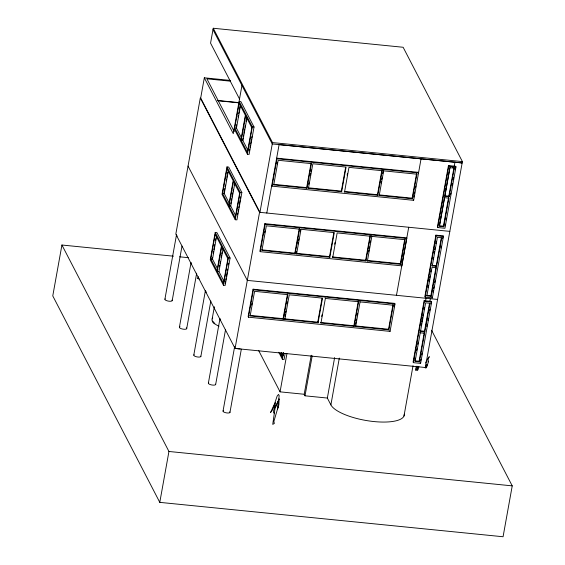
<?xml version="1.0" encoding="UTF-8"?>
<svg xmlns="http://www.w3.org/2000/svg" width="565" height="565" viewBox="0 0 565 565"><rect width="100%" height="100%" fill="white"/><g stroke="black" fill="none" stroke-linecap="round" stroke-linejoin="round"><path stroke-width="0.85" d="M277.74 407.761L278.602 401.32L277.987 407.414L273.863 421.497L274.357 423.453L272.74 424.393L274.971 408.707L279.124 399.003L275.197 407.238L274.654 407.386L275.543 402.414L272.217 410.275L270.579 412.499L274.512 403.911L277.14 396.093L278.559 394.412L279.181 395.648L278.771 398.968M425.692 363.062L425.911 361.995M418.107 366.558C415.663 373.062 418.524 370.428 418.884 366.438M173.434 256.185L61.931 245.019L52.771 295.905L159.782 502.363L503.069 536.75L512.229 485.865L431.561 330.235M230.534 80.435L204.325 77.815L200.688 98.028L259.942 212.348M235.075 348.457L259.554 212.306L200.3 97.985L175.821 234.136L235.075 348.457L425.325 367.518L462.396 161.597L403.135 47.269L213.245 28.25L210.561 43.138L239.518 98.995M164.909 299.196L176.457 235.047M172.177 300.679L182.008 246.065M179.423 327.192L190.97 263.05M186.69 328.682L196.677 273.199M159.782 502.363L168.942 451.477L61.931 245.019M215.209 232.427L210.279 259.822L223.45 285.24L225.153 285.41L230.082 258.021L216.911 232.603L215.209 232.427L228.38 257.852L223.45 285.24M226.975 166.908L222.045 194.304L235.224 219.721L236.926 219.891L241.855 192.503L228.677 167.085L226.975 166.908L240.153 192.333L235.224 219.721M210.794 258.954L215.223 234.334L221.409 246.269L216.981 270.889L210.794 258.954L212.496 259.123L217.906 269.569M222.561 193.435L226.996 168.815L233.183 180.751L228.747 205.37L222.561 193.435L224.263 193.604L229.68 204.05M241.954 85.47L233.281 133.679L204.325 77.815M193.802 355.067L205.349 290.926M234.743 127.944L239.179 103.317L245.365 115.253L240.93 139.88L234.743 127.944L236.445 128.114L241.474 137.811M224.058 192.764L224.828 188.484M225.138 186.768L225.442 185.059M226.212 180.779L226.523 179.063M226.826 177.354L227.137 175.644M227.448 173.928L227.752 172.219M212.129 259.137L212.44 257.428M213.21 253.148L213.521 251.432M213.824 249.723L214.135 248.007M214.446 246.298L214.749 244.581M215.519 240.302L215.83 238.592M224.263 193.604L228.387 170.679M212.496 259.123L216.621 236.198M236.396 126.412L236.7 124.703M238.091 116.997L238.395 115.288M238.705 113.572L239.009 111.863M239.32 110.147L240.09 105.867M236.445 128.114L240.57 105.189M200.843 356.508L210.823 301.025M217.25 271.405L221.678 246.785L227.864 258.721L223.436 283.34L217.25 271.405L218.952 271.574L223.973 281.271M229.016 205.886L233.444 181.266L239.631 193.202L235.202 217.822L229.016 205.886L230.718 206.055L235.746 215.752M241.198 140.395L245.634 115.769L251.821 127.704L247.385 152.331L241.198 140.395L242.901 140.565L247.929 150.262M219.446 266.814L219.75 265.119M220.053 263.417L220.364 261.722M221.127 257.478L221.431 255.776M221.734 254.081L222.045 252.378M230.76 203.845L231.064 202.143M231.368 200.448L231.671 198.746M231.982 197.051L232.745 192.806M233.048 191.104L233.352 189.409M234.122 185.165L234.426 183.47M218.952 271.574L223.076 248.649M230.718 206.055L234.842 183.131M242.632 140.049L242.943 138.347M243.247 136.652L243.55 134.95M243.854 133.255L244.624 129.011M244.928 127.309L245.231 125.614M245.994 121.369L246.305 119.674M242.901 140.565L247.025 117.64M212.179 318.886L214.361 306.746M247.406 154.231L252.336 126.835L239.157 101.418L240.86 101.587L254.038 127.005L249.109 154.4L247.406 154.231L234.228 128.813M225.138 283.51L225.442 281.815M225.746 280.113L226.049 278.418M226.36 276.716L227.123 272.471M227.427 270.776L227.73 269.074M228.5 264.83L228.804 263.135M237.519 214.594L237.823 212.899M238.126 211.197L238.437 209.502M238.741 207.807L239.044 206.105M239.348 204.41L240.111 200.165M240.422 198.463L240.725 196.768M249.398 150.799L249.702 149.104M250.005 147.401L250.309 145.706M250.62 144.011L251.383 139.767M251.686 138.065L251.99 136.37M208.386 383.063L219.926 318.914M215.653 384.546L225.477 329.939M223.048 411.038L234.588 346.889M259.949 212.355L272.5 142.578L213.245 28.25M229.948 412.443L241.333 349.163M253.071 289.188L248.141 316.584L248.459 317.191L390.062 331.38L394.992 303.984L394.674 303.377L253.071 289.188L253.388 289.803L248.459 317.191M406.8 237.893L264.844 223.669L259.914 251.065L260.232 251.672L401.828 265.861L406.758 238.465L406.447 237.858M266.793 213.04L279.096 144.612L462.149 162.953L272.259 143.941L212.998 29.613M260.232 251.672L265.162 224.284L264.844 223.669M421.052 158.836L413.651 200.328L272.055 186.146L276.984 158.751L276.666 158.143L418.623 172.367M251.665 305.156L251.969 303.454M264.66 232.844L264.964 231.149M277.09 163.921L277.401 162.219M283.39 319.281L283.072 318.674L287.5 294.054L287.818 294.662L283.39 319.281L250.147 315.955L254.582 291.328L287.818 294.662M295.156 253.763L294.845 253.155L299.273 228.535L299.591 229.143L295.156 253.763L261.92 250.436L266.348 225.809L299.591 229.143M306.979 188.237L311.414 163.61L278.171 160.283L273.743 184.903L306.979 188.237L306.668 187.622L311.096 163.003M296.597 253.904L301.032 229.284L334.268 232.618L329.84 257.237L296.597 253.904L296.59 251.602M297.967 243.96L298.271 242.258M298.574 240.563L298.878 238.868M300.255 231.226L300.559 229.524M284.972 316.273L285.276 314.571M285.579 312.876L285.89 311.174M287.26 303.532L287.571 301.837M308.716 184.374L309.02 182.672M310.397 175.037L310.701 173.335M311.011 171.64L311.315 169.938M284.831 319.423L289.259 294.803L322.495 298.136L318.067 322.756L284.831 319.423L284.513 318.815L317.749 322.149L318.067 322.756M308.419 188.378L312.855 163.758L346.091 167.085L341.663 191.705L308.419 188.378L308.109 187.771L341.345 191.097L341.663 191.705M281.638 352.461L281.172 355.06L280.176 353.139L281.879 353.309M283.15 353.04L282.373 357.37L281.306 355.321L281.773 352.715M283.319 353.754L283.009 355.491L281.306 355.321M285.156 353.521L284.089 359.446L282.387 359.276L283.609 352.504M404.279 414.173A37.544 11.978 10.2 0 1 371.163 421.243A37.544 11.978 10.2 0 1 330.892 404.886L327.347 398.05L305.008 395.811L304.203 394.264L280.063 391.849L286.928 353.704M304.203 394.264L311.223 355.258M329.84 257.237L329.522 256.63L333.802 232.858M317.749 322.149L322.029 298.377M341.345 191.097L345.625 167.325M305.008 395.811L312.184 355.936M321.704 316.492L322.008 314.797M334.699 244.179L335.003 242.484M347.129 175.256L347.433 173.561M332.721 257.527L337.15 232.907L370.393 236.234L365.958 260.853L332.721 257.527L332.404 256.913L365.647 260.246L365.958 260.853M354.191 326.372L353.874 325.765L358.302 301.145L358.62 301.752L354.191 326.372L320.948 323.046L325.376 298.426L325.066 297.812M344.544 191.994L348.972 167.374L382.215 170.708L377.78 195.328L344.544 191.994L344.226 191.387L377.469 194.713L377.78 195.328M327.347 398.05L334.635 357.546M330.892 404.886L339.311 358.076M365.647 260.246L370.075 235.626L370.393 236.234M377.469 194.713L381.898 170.093L382.215 170.708M355.618 324.211L355.922 322.516M356.233 320.814L356.536 319.119M357.299 314.875L357.603 313.172M368.613 251.898L368.917 250.203M369.22 248.501L369.531 246.806M370.294 242.562L370.598 240.867M381.043 182.975L381.354 181.28M381.658 179.578L381.961 177.883M382.724 173.639L383.035 171.937M359.743 301.286L360.06 301.901L355.632 326.521L388.868 329.847L393.297 305.227L392.986 304.62L388.55 329.24L388.868 329.847M400.642 264.328L400.324 263.721L404.752 239.101L405.07 239.708L400.642 264.328L367.398 261.002L371.834 236.382L371.516 235.767M412.464 198.802L412.146 198.188L416.575 173.568L416.892 174.182L412.464 198.802L379.221 195.469L383.656 170.849L383.338 170.242M394.059 306.802L394.363 305.086M401.976 262.683L402.287 260.974M403.057 256.687L403.361 254.977M413.799 197.15L414.11 195.441M414.413 193.731L414.724 192.015M415.494 187.735L415.805 186.026M396.468 295.333L408.721 227.25M424.131 300.679L413.093 362.052L413.411 362.666L420.614 363.387L431.653 302.014L431.342 301.399L424.131 300.679L424.449 301.286L413.411 362.666M435.905 235.16L424.859 296.533L425.177 297.148L432.38 297.868L443.426 236.495L443.108 235.88L435.905 235.16L436.222 235.767L425.177 297.148M448.462 165.566L437.423 226.939L437.734 227.547L444.945 228.267L455.983 166.894L455.665 166.287L448.462 165.566L448.78 166.174L437.734 227.547M403.982 416.031L413.022 365.753M414.936 359.947L415.254 358.203M416.645 350.47L416.97 348.654M417.747 344.339L418.065 342.574M421.137 325.475L421.448 323.752M421.737 322.149L422.069 320.306M422.281 319.119L422.599 317.382M422.832 316.082L423.157 314.274M424.004 309.564L424.315 307.833M425.565 300.884L426.031 298.278M427.945 287.536L428.27 285.756M429.047 281.419L429.358 279.689M429.654 278.058L429.986 276.221M430.742 272.026L431.074 270.155M433.044 259.229L433.355 257.499M434.132 253.162L434.464 251.34M434.753 249.695L435.078 247.894M435.848 243.628L436.166 241.862M439.266 224.828L439.577 223.09M440.361 218.761L440.672 217.024M443.165 203.153L443.476 201.423M445.439 190.497L445.757 188.766M448.25 174.896L448.561 173.158M432.267 265.91L437.409 237.3L441.738 237.738L436.59 266.341L432.267 265.91L431.95 265.296L436.272 265.734L436.59 266.341M439.471 225.732L444.577 197.347M444.888 195.631L449.994 167.247M420.247 332.813L415.098 361.423L419.421 361.854L424.569 333.244L420.247 332.813L419.929 332.206M420.494 331.429L425.643 302.819L429.965 303.257L424.816 331.86L420.494 331.429L420.176 330.815L424.506 331.252L424.816 331.86M444.825 196.309L449.973 167.706L454.295 168.137L449.147 196.74L444.825 196.309L444.507 195.702L448.829 196.133L449.147 196.74M419.421 361.854L419.103 361.247L429.492 303.504M429.93 301.067L430.361 298.708M431.194 296.335L436.342 267.725L432.013 267.294L426.872 295.905L431.194 296.335L430.876 295.728L441.265 237.985M443.751 226.735L448.9 198.131L444.57 197.694L439.429 226.304L443.751 226.735L443.433 226.127L448.561 197.637M448.829 196.133L454.931 162.233M420.607 361.049L420.918 359.319M421.695 354.997L422.006 353.266M426.829 326.471L427.14 324.741M427.917 320.419L428.228 318.688M429.626 310.912L429.944 309.182M430.876 303.998L431.342 301.399M433.002 292.07L433.313 290.339M433.623 288.609L433.934 286.886M434.711 282.564L435.022 280.833M440.933 247.986L441.244 246.255M442.642 238.479L443.108 235.88M444.938 225.929L445.248 224.199M446.025 219.877L446.336 218.147M450.538 194.812L450.849 193.082M452.247 185.299L452.558 183.576M453.335 179.253L453.646 177.523M455.044 169.74L455.355 168.017M416.405 366.233C416.518 367.243 414.329 370.64 416.179 370.52L417.45 366.282M198.576 276.758L197.27 278.46L199.276 278.926M274.915 406.193L273.608 410.642L273.594 412.86L274.364 413.142M274.851 406.503L274.689 407.224M426.25 361.212L429.386 356.72C426.893 357.278 428.884 364.27 428.256 361.176C428.666 362.518 424.682 372.822 426.935 365.117C426.476 361.204 424.703 373.416 425.544 365.223M277.528 409.335L278.87 404.823L279.124 399.003M230.555 81.183L206.896 78.81L234.242 131.567M217.469 100.457L239.2 102.632M217.61 100.718L239.341 102.894M252.336 126.835L254.038 127.005M272.5 142.578L462.396 161.597M448.78 166.174L455.983 166.894M452.367 167.487L453.956 167.643M276.984 158.751L418.58 172.939L418.27 172.325M383.656 170.849L416.892 174.182M188.046 166.075L247.301 280.388L437.578 299.429M273.425 184.296L306.668 187.622M412.146 198.188L378.91 194.861L379.221 195.469M240.153 192.333L241.855 192.503M439.111 225.696L443.433 226.127M259.554 212.306L449.839 231.375M436.222 235.767L443.426 236.495M265.162 224.284L406.758 238.465M371.834 236.382L405.07 239.708M261.602 249.822L294.845 253.155M296.286 253.297L329.522 256.63M400.324 263.721L367.088 260.387L367.398 261.002M228.38 257.852L230.082 258.021M179.578 256.807L188.357 257.682M426.554 295.29L430.876 295.728M424.449 301.286L431.653 302.014M253.388 289.803L394.992 303.984M325.376 298.426L358.62 301.752M360.06 301.901L393.297 305.227M249.836 315.341L283.072 318.674M353.874 325.765L320.63 322.431L320.948 323.046M355.314 325.906L388.55 329.24M414.781 360.809L419.103 361.247M168.942 451.477L512.229 485.865M413.34 199.72L413.651 200.328M432.07 297.254L432.38 297.868M401.517 265.253L401.828 265.861M420.296 362.772L420.614 363.387M389.744 330.772L390.062 331.38M271.737 185.539L272.055 186.146M278.764 352.27L282.387 359.276M258.565 350.364L280.063 391.849M218.959 326.252A22.678 7.232 10.2 0 1 212.701 318.088M186.281 327.884A3.715 1.187 10.2 0 1 185.292 329.254A3.715 1.187 10.2 0 1 180.539 328.406A3.715 1.187 10.2 0 1 180.037 326.768M191.69 264.053A3.715 1.187 10.2 0 1 191.295 262.739M200.815 356.141A3.602 1.151 10.2 0 1 196.86 356.868A3.602 1.151 10.2 0 1 194.12 354.771M206.423 292.091A3.602 1.151 10.2 0 1 205.66 290.622M215.618 384.165A3.715 1.187 10.2 0 1 211.543 384.92A3.715 1.187 10.2 0 1 208.711 382.759M220.654 319.924A3.715 1.187 10.2 0 1 220.046 318.752M229.778 411.885A3.531 1.123 10.2 0 1 226.318 412.853A3.531 1.123 10.2 0 1 223.352 410.741M240.16 348.838A3.531 1.123 10.2 0 1 236.537 348.379M234.757 347.447A3.531 1.123 10.2 0 1 234.701 346.733M172 300.093A3.715 1.187 10.2 0 1 168.356 301.11A3.715 1.187 10.2 0 1 165.234 298.885M177.184 236.057A3.715 1.187 10.2 0 1 176.577 234.885M214.7 323.745L212.362 321.21L214.7 323.745"/></g></svg>
